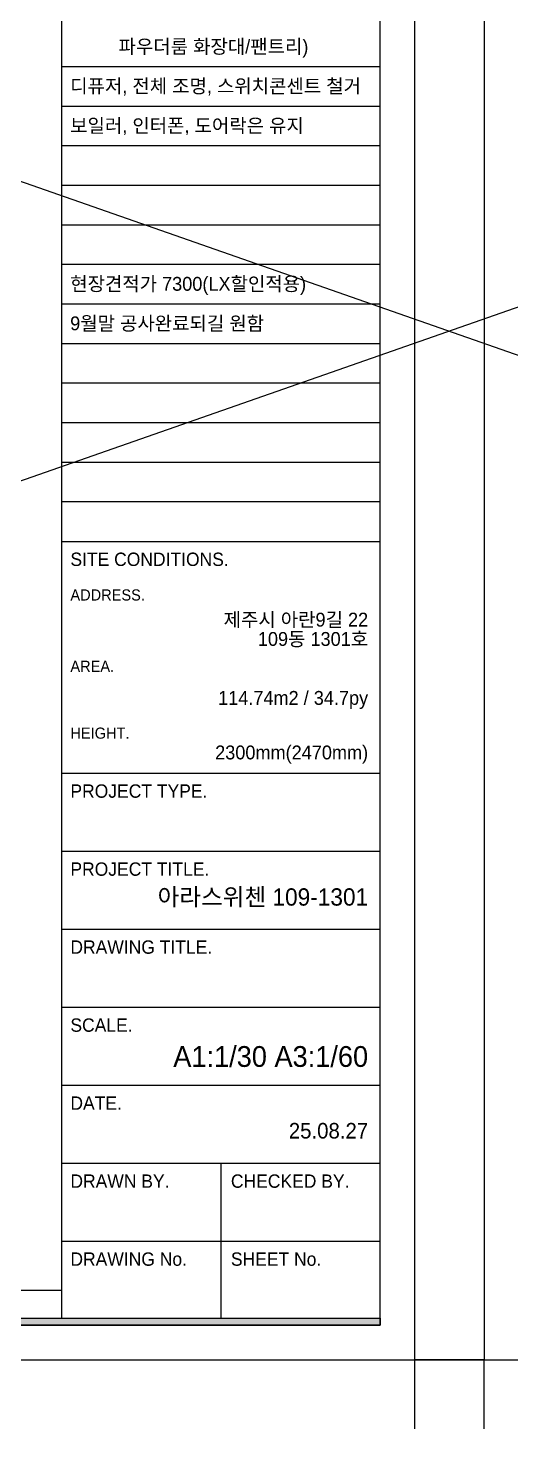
# Model space of a CAD drawing. Header units: millimetres. Extents: x 118028 to 193504, y 42792 to 96100.
# Drawn here: x 163751 to 167937, y 58660 to 70797 of the extents above; entities that cross this region are included whole.
import ezdxf
from ezdxf.enums import TextEntityAlignment as Align

# ---------------------------------------------------------------- set-up
doc = ezdxf.new("R2010")
doc.units = ezdxf.units.MM
doc.header["$LTSCALE"] = 30
doc.layers.get('DEFPOINTS').update_dxf_attribs({"color": 248})
for name, color, linetype in [('0-ELC TEXT', 7, 'Continuous'), ('07-DIM WAL', 5, 'Continuous'), ('FORM(YOURNAME)-1', 1, 'Continuous'), ('FORM(YOURNAME)-11', 1, 'Continuous')]:
    doc.layers.add(name, color=color, linetype=linetype)
doc.styles.add('YOURNAME', font='HY울릉도M.TTF')
doc.styles.add('코레일둥고', font='Korail_Round_Gothic_Medium.ttf')

# ---------------------------------------------------------------- blocks, each defined once
blk = doc.blocks.new('FORM-ELEVATION')
at = {"layer": 'FORM(YOURNAME)-11'}
h = blk.add_hatch(color=256, dxfattribs=at)
h.dxf.hatch_style = 1
h.paths.add_polyline_path([(-10309, 35708), (71691, 35708), (71691, 35508), (-10309, 35508)])
h.paths.add_polyline_path([(-10309, -21492), (71691, -21492), (71691, -21692), (-10309, -21692)])
at = {"layer": 'DEFPOINTS', "color": 158}
for p, q in [((62481, 35508), (62481, -21492)), ((71691, 14642), (62481, 14642)), ((71691, 13500), (62481, 13500)), ((71691, 12358), (62481, 12358)), ((71691, 11216), (62481, 11216)), ((71691, 10074), (62481, 10074)), ((71691, 8932), (62481, 8932)), ((71691, 7790), (62481, 7790)), ((71691, 6647), (62481, 6647)), ((71691, 5505), (62481, 5505)), ((71691, 4363), (62481, 4363)), ((71691, 3221), (62481, 3221)), ((71691, 2079), (62481, 2079)), ((62481, -20692), (-10309, -20692))]:
    blk.add_line(p, q, dxfattribs=at)
blk.add_lwpolyline([(-10309, -21692), (71691, -21692), (71691, 35708), (-10309, 35708)], close=True, dxfattribs=at)
at = {"layer": 'DEFPOINTS', "color": 1}
for points in [[(-11309, -24692), (-11309, -22692), (-13309, -22692)], [(72691, -24692), (72691, -22692), (74691, -22692)]]:
    blk.add_lwpolyline(points, dxfattribs=at)
at = {"layer": 'FORM(YOURNAME)-11', "color": 14}
for p, q in [((62481, 937), (71691, 937)), ((62481, -5756), (71691, -5756)), ((62481, -8009), (71691, -8009)), ((62481, -10261), (71691, -10261)), ((62481, -12514), (71691, -12514)), ((62481, -14766), (71691, -14766)), ((62481, -17019), (71691, -17019)), ((67086, -17019), (67086, -21492)), ((62481, -19271), (71691, -19271))]:
    blk.add_line(p, q, dxfattribs=at)
at = {"layer": 'FORM(YOURNAME)-11', "color": 250}
blk.add_lwpolyline([(-11309, -22692), (72691, -22692), (72691, 36708), (-11309, 36708)], close=True, dxfattribs=at)
at = {"layer": 'FORM(YOURNAME)-11'}
blk.add_lwpolyline([(-10309, -21492), (71691, -21492), (71691, -21692), (-10309, -21692)], close=True, dxfattribs=at)
at = {"layer": 'FORM(YOURNAME)-11', "color": 14, "style": 'YOURNAME'}
for s, height, p in [('SITE CONDITIONS.', 386.14, (62739, 422)), ('PROJECT TYPE.', 386.14, (62739, -6271)), ('PROJECT TITLE.', 386.14, (62739, -8524)), ('DRAWING TITLE.', 386.14, (62739, -10776)), ('SCALE.', 386.1, (62739, -13029)), ('DATE.', 386.1, (62739, -15281)), ('DRAWN BY.', 386.1, (62739, -17534)), ('CHECKED BY.', 386.14, (67376, -17534)), ('DRAWING No.', 386.14, (62739, -19786)), ('SHEET No.', 386.1, (67376, -19786))]:
    blk.add_text(s, height=height, dxfattribs=at).set_placement(p, align=Align.MIDDLE_LEFT)
at = {"layer": 'FORM(YOURNAME)-11', "color": 251, "style": 'YOURNAME'}
for s, p in [('ADDRESS.', (62739, -608)), ('AREA.', (62739, -2667)), ('HEIGHT.', (62739, -4598))]:
    blk.add_text(s, height=321.8, dxfattribs=at).set_placement(p, align=Align.MIDDLE_LEFT)
at = {"layer": 'FORM(YOURNAME)-11', "color": 3, "style": 'YOURNAME'}
for tag, height, p in [('1', 451, (71041, -1219)), ('2', 451, (71041, -1863)), ('3', 451, (71041, -3150)), ('4', 451, (71041, -5081)), ('5', 515, (71041, -7398)), ('6', 515, (71041, -9650)), ('7', 515, (71041, -11903)), ('8', 515, (71041, -14155)), ('9', 515, (71041, -16408)), ('10', 515, (66791, -18596)), ('11', 515, (71041, -18660)), ('12', 515, (66791, -20848)), ('13', 515, (71041, -20848))]:
    blk.add_attdef(tag, text='', height=height, dxfattribs=at).set_placement(p, align=Align.MIDDLE_RIGHT)

msp = doc.modelspace()

# ---------------------------------------------------------------- linework, layer by layer
at = {"layer": '07-DIM WAL'}
for p, q in [((192904.4, 77080.3), (141904.4, 59260.3)), ((141904.4, 77080.3), (192904.4, 59260.3))]:
    msp.add_line(p, q, dxfattribs=at)

# ---------------------------------------------------------------- block references
at = {"layer": 'FORM(YOURNAME)-1'}
ref = msp.add_blockref('FORM-ELEVATION', (145297, 66067.8), dxfattribs=dict(at, xscale=0.3, yscale=0.3, zscale=0.3))
ref.add_attrib('9', '25.08.27', dxfattribs={"layer": 'FORM(YOURNAME)-11', "color": 3, "height": 135, "style": 'YOURNAME'}).set_placement((166699.2, 61244.2), align=Align.MIDDLE_RIGHT)
ref.add_attrib('8', 'A1:1/30 A3:1/60', dxfattribs={"layer": 'FORM(YOURNAME)-11', "color": 3, "height": 180, "style": 'YOURNAME'}).set_placement((166699.2, 61887.1), align=Align.MIDDLE_RIGHT)
ref.add_attrib('6', '아라스위첸 109-1301', dxfattribs={"layer": 'FORM(YOURNAME)-11', "color": 3, "height": 150, "style": 'YOURNAME'}).set_placement((166699.2, 63269.1), align=Align.MIDDLE_RIGHT)
ref.add_attrib('1', '제주시 아란9길 22', dxfattribs={"layer": 'FORM(YOURNAME)-11', "color": 3, "height": 120, "style": 'YOURNAME'}).set_placement((166699.2, 65671.4), align=Align.MIDDLE_RIGHT)
ref.add_attrib('2', '109동 1301호', dxfattribs={"layer": 'FORM(YOURNAME)-11', "color": 3, "height": 120, "style": 'YOURNAME'}).set_placement((166699.2, 65504.2), align=Align.MIDDLE_RIGHT)
ref.add_attrib('3', ' 114.74m2 / 34.7py', dxfattribs={"layer": 'FORM(YOURNAME)-11', "color": 3, "height": 120, "style": 'YOURNAME'}).set_placement((166699.2, 64993.5), align=Align.MIDDLE_RIGHT)
ref.add_attrib('4', '2300mm(2470mm)', dxfattribs={"layer": 'FORM(YOURNAME)-11', "color": 3, "height": 120, "style": 'YOURNAME'}).set_placement((166699.2, 64521.1), align=Align.MIDDLE_RIGHT)
at = {"layer": 'FORM(YOURNAME)-1', "xscale": 0.3, "yscale": 0.3, "zscale": 0.3}
msp.add_blockref('FORM-ELEVATION', (171097, 66067.8), dxfattribs=at)

# ---------------------------------------------------------------- texts
at = {"layer": '0-ELC TEXT', "style": '코레일둥고'}
for s, p in [('파우더룸 화장대/팬트리)', (164536, 70576.6)), ('디퓨저, 전체 조명, 스위치콘센트 철거', (164116.7, 70234)), ('보일러, 인터폰, 도어락은 유지', (164116.7, 69891.3)), ('현장견적가 7300(LX할인적용)', (164116.7, 68520.8)), ('9월말 공사완료되길 원함', (164116.7, 68178.1))]:
    msp.add_text(s, height=120, dxfattribs=at).set_placement(p)

doc.saveas('drawing.dxf')
